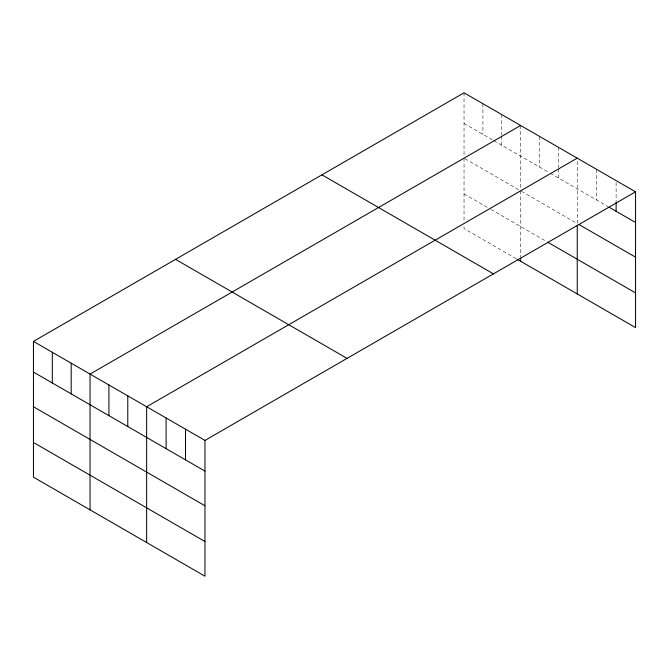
<?xml version="1.0" encoding="UTF-8"?>
<svg xmlns="http://www.w3.org/2000/svg" width="669" height="669" viewBox="0 0 669 669"><rect width="100%" height="100%" fill="white"/><g stroke="black" fill="none" stroke-linecap="round" stroke-linejoin="round"><path stroke-width="0.5" stroke-dasharray="3.35 2.51" d="M464.035 92.799L464.035 156.12M464.035 123.472L492.785 140.072M493.689 140.59L549.383 172.753M550.286 173.271L608.163 206.679M464.938 158.678L518.843 189.795M521.536 191.351L577.238 223.513L577.238 158.16M464.035 193.893L487.392 207.382M490.987 209.456L546.69 241.609M516.142 258.66L464.035 228.581L464.035 225.52M616.116 182.645L616.116 201.051M596.673 169.382L596.673 200.048M558.372 147.264L558.372 167.71M558.372 168.739L558.372 177.937M539.507 136.376L539.507 167.041M520.633 125.479L520.633 188.792M520.633 190.832L520.633 257.172M501.767 114.591L501.767 135.038M501.767 136.058L501.767 145.257M482.901 103.695L482.901 134.369M464.035 158.16L464.035 221.439"/><path stroke-width="1" d="M33.45 341.399L204.965 440.419L204.965 576.201L33.45 477.173L33.45 341.399L464.035 92.799L635.55 191.827L635.55 327.601L517.045 259.179M520.633 125.479L90.047 374.08L90.047 509.853M577.238 158.16L146.645 406.752L146.645 542.534M204.965 440.419L635.55 191.827M609.041 207.189L635.55 222.493M579.003 224.533L635.55 257.18M547.585 242.128L635.55 292.913M321.94 174.843L493.454 273.864M175.546 259.363L347.06 358.383M33.45 372.073L204.965 471.093M33.45 406.752L204.965 505.781M33.45 442.493L204.965 541.514M616.116 202.071L616.116 211.27M577.238 225.495L577.238 293.934M520.633 258.192L520.633 261.253M185.522 429.197L185.522 459.871M166.088 417.974L166.088 448.648M127.779 395.864L127.779 426.538M108.913 384.968L108.913 415.641M71.182 363.183L71.182 393.857M52.316 352.295L52.316 382.961"/></g></svg>
